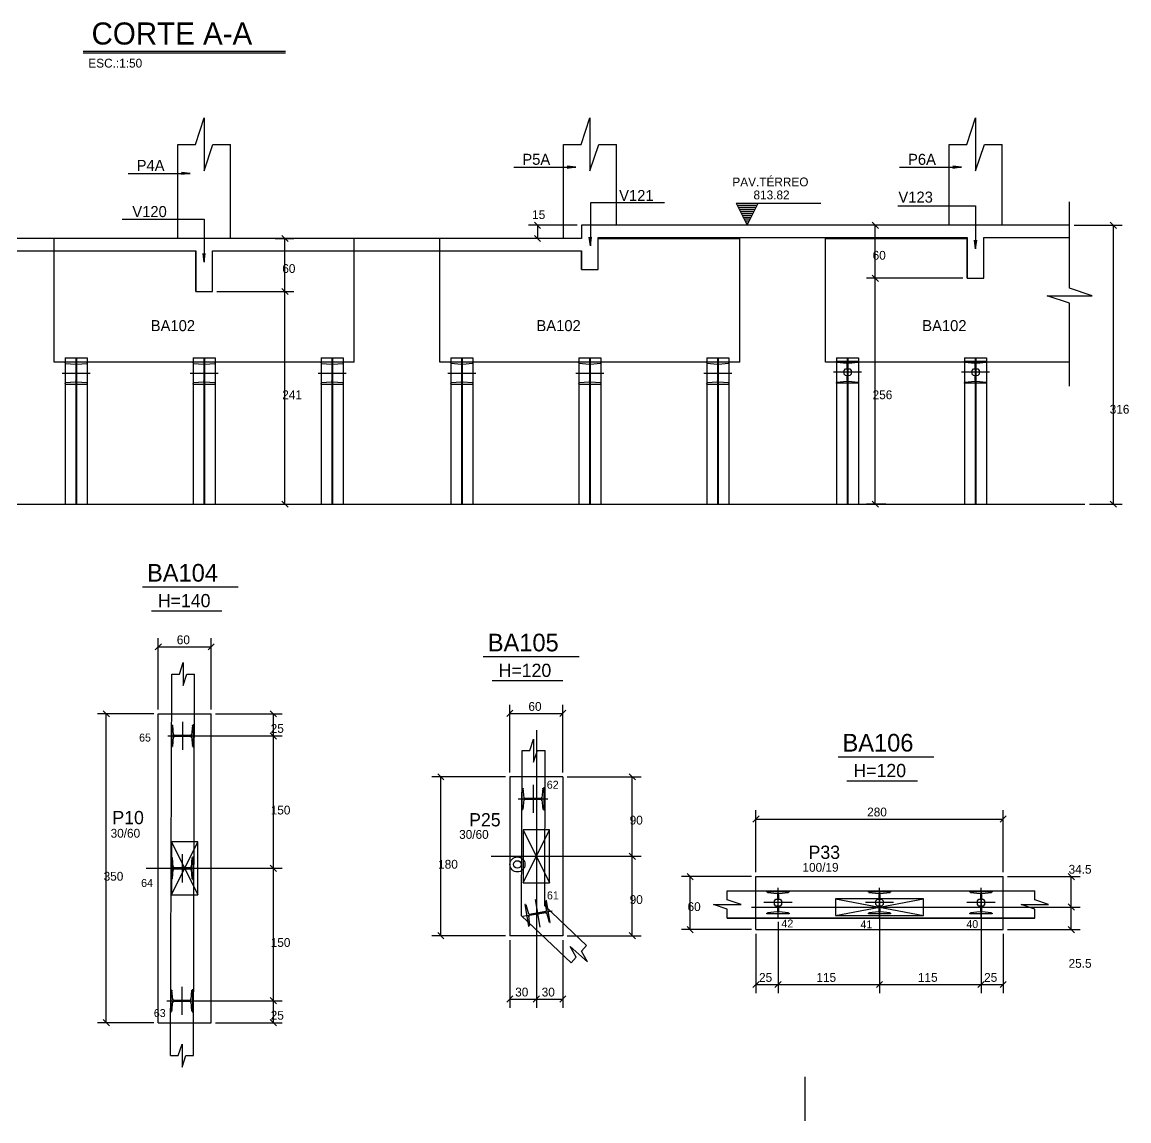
# Model space of a CAD drawing. Header units: metres. Extents: x -5 to 7065, y -6 to 4166.
# Drawn here: x 2615 to 3869, y 666 to 1911 of the extents above; entities that cross this region are included whole.
import ezdxf

# ---------------------------------------------------------------- set-up
doc = ezdxf.new("R2010")
doc.units = ezdxf.units.M

msp = doc.modelspace()

# ---------------------------------------------------------------- linework, layer by layer
for radius in [8.55, 4.23]:
    msp.add_circle((3175.9, 956.4), radius)
at = {"layer": '1', "color": 1}
for p, q in [((3801.6, 1609.2), (3801.6, 1707.2)), ((3267.5, 1665.5), (3428, 1665.5)), ((3428, 1525.5), (3428, 1665.5)), ((3525, 1665.5), (3685.5, 1665.5)), ((3525, 1525.5), (3525, 1665.5)), ((2651, 1525.5), (2651, 1651.5)), ((2991, 1525.5), (2991, 1651.5)), ((3088, 1525.5), (3088, 1651.5)), ((3801.6, 1498.1), (3801.6, 1592.2)), ((2991, 1525.5), (2651, 1525.5)), ((3428, 1525.5), (3088, 1525.5)), ((3801.6, 1525.5), (3525, 1525.5)), ((2783, 739.9), (2784.2, 1172.1)), ((2809, 739.9), (2810.2, 1172.1)), ((2769, 777), (2769, 1127)), ((2769, 1127), (2829, 1127)), ((2829, 777), (2829, 1127)), ((3180.7, 898.2), (3181.2, 1085.4)), ((3206.8, 909.4), (3207.2, 1085.4)), ((3227.4, 1055.6), (3167.4, 1055.6)), ((3167.4, 1055.6), (3167.4, 875.6)), ((3227.4, 1055.6), (3227.4, 875.6)), ((3446.2, 882.6), (3446.2, 942.6)), ((3446.2, 942.6), (3726.2, 942.6)), ((3726.2, 882.6), (3726.2, 942.6)), ((3413.7, 926.6), (3762.2, 926.6)), ((3206.8, 909.4), (3254.1, 864.5)), ((3180.7, 898.2), (3236.9, 845)), ((3413.7, 895.6), (3762.2, 895.6)), ((3446.2, 882.6), (3726.2, 882.6)), ((3227.4, 875.6), (3167.4, 875.6)), ((2769, 777), (2829, 777))]:
    msp.add_line(p, q, dxfattribs=at)
for points in [[(3801.6, 1575.2), (3801.6, 1592.2), (3776.1, 1600.7), (3827.1, 1600.7), (3801.6, 1609.2), (3801.6, 1626.2)], [(3413.7, 895.6), (3762.2, 895.6), (3413.7, 895.6)]]:
    msp.add_lwpolyline(points, dxfattribs=at)
at = {"layer": '2', "color": 2}
for p, q in [((3195.1, 1684), (3202.1, 1677)), ((3585, 1677), (3577.9, 1684)), ((3847.6, 1684), (3854.7, 1677)), ((2916.1, 1662), (2909, 1669)), ((3195.1, 1669), (3202.1, 1662)), ((3585, 1617), (3577.9, 1624)), ((3585, 1617), (3577.9, 1624)), ((2916.1, 1602), (2909, 1609)), ((2916.1, 1602), (2909, 1609)), ((2916.1, 1361), (2909, 1368)), ((3585, 1361), (3577.9, 1368)), ((3847.6, 1368), (3854.7, 1361)), ((2765.5, 1199.4), (2772.5, 1206.5)), ((2825.5, 1199.4), (2832.5, 1206.5)), ((2713.6, 1123.5), (2706.6, 1130.6)), ((2902.9, 1123.5), (2895.8, 1130.6)), ((3163.8, 1123.9), (3170.9, 1131)), ((3223.8, 1123.9), (3230.9, 1131)), ((2902.9, 1098.5), (2895.8, 1105.6)), ((2902.9, 1098.5), (2895.8, 1105.6)), ((3092.6, 1052.1), (3085.6, 1059.2)), ((3309.6, 1052.1), (3302.6, 1059.2)), ((3442.7, 1004.3), (3449.7, 1011.3)), ((3722.7, 1004.3), (3729.7, 1011.3)), ((3309.6, 962.1), (3302.6, 969.2)), ((3309.6, 962.1), (3302.6, 969.2)), ((2902.9, 948.5), (2895.8, 955.6)), ((2902.9, 948.5), (2895.8, 955.6)), ((3375.2, 939.1), (3368.1, 946.1)), ((3807, 939.1), (3799.9, 946.1)), ((3807, 904.6), (3799.9, 911.6)), ((3807, 904.6), (3799.9, 911.6)), ((3092.6, 872.1), (3085.6, 879.2)), ((3309.6, 872.1), (3302.6, 879.2)), ((3375.2, 879.1), (3368.1, 886.1)), ((3807, 879.1), (3799.9, 886.1)), ((3442.7, 816.9), (3449.7, 823.9)), ((3467.7, 816.9), (3474.7, 823.9)), ((3467.7, 816.9), (3474.7, 823.9)), ((3582.7, 816.9), (3589.7, 823.9)), ((3582.7, 816.9), (3589.7, 823.9)), ((3697.7, 816.9), (3704.7, 823.9)), ((3697.7, 816.9), (3704.7, 823.9)), ((3722.7, 816.9), (3729.7, 823.9)), ((2902.9, 798.5), (2895.8, 805.6)), ((2902.9, 798.5), (2895.8, 805.6)), ((3163.8, 800.3), (3170.9, 807.4)), ((3193.8, 800.3), (3200.9, 807.4)), ((3193.8, 800.3), (3200.9, 807.4)), ((3223.8, 800.3), (3230.9, 807.4)), ((2713.6, 773.5), (2706.6, 780.6)), ((2902.9, 773.5), (2895.8, 780.6))]:
    msp.add_line(p, q, dxfattribs=at)
at = {"layer": '3', "color": 3}
for p, q in [((2791, 1665.5), (2791, 1772.2)), ((2851, 1665.5), (2851, 1772.2)), ((3228, 1665.5), (3228, 1772.2)), ((3288, 1680.5), (3288, 1772.2)), ((3665, 1680.5), (3665, 1772.2)), ((3725, 1680.5), (3725, 1772.2)), ((3423.7, 1705.5), (3436.2, 1680.5)), ((3423.7, 1705.5), (3519.7, 1705.5)), ((3436.2, 1680.5), (3448.7, 1705.5)), ((3424.8, 1703.3), (3447.6, 1703.3)), ((3426, 1701), (3446.5, 1701)), ((3427.1, 1698.8), (3445.4, 1698.8)), ((3428.2, 1696.6), (3444.3, 1696.6)), ((3429.3, 1694.4), (3443.2, 1694.4)), ((3430.4, 1692.1), (3442, 1692.1)), ((3431.5, 1689.9), (3440.9, 1689.9)), ((3432.6, 1687.7), (3439.8, 1687.7)), ((3433.8, 1685.4), (3438.7, 1685.4)), ((3434.9, 1683.2), (3437.6, 1683.2)), ((2761.2, 1243.7), (2841.1, 1243.7)), ((3147.3, 1164.7), (3227.2, 1164.7)), ((3549.3, 1051.1), (3629.2, 1051.1)), ((3501.7, 715.9), (3501.7, 665.9))]:
    msp.add_line(p, q, dxfattribs=at)
at = {"layer": '4', "color": 4}
for p, q in [((2751.2, 1270.8), (2859.6, 1270.8)), ((3137.3, 1191.8), (3245.8, 1191.8)), ((3539.3, 1078.2), (3647.7, 1078.2))]:
    msp.add_line(p, q, dxfattribs=at)
at = {"layer": '6', "color": 6}
for p, q in [((2683.9, 1877.8), (2913.1, 1877.8)), ((2683.9, 1876), (2913.1, 1876)), ((3267.5, 1666.5), (3685.5, 1666.5)), ((3267.5, 1630.5), (3267.5, 1666.5)), ((3685.5, 1620.5), (3685.5, 1666.5)), ((3704.5, 1666.5), (3801.6, 1666.5)), ((3704.5, 1620.5), (3704.5, 1666.5)), ((2393.5, 1651.5), (2811.5, 1651.5)), ((2811.5, 1605.5), (2811.5, 1651.5)), ((2830.5, 1651.5), (3248.5, 1651.5)), ((2830.5, 1605.5), (2830.5, 1651.5)), ((3248.5, 1630.5), (3248.5, 1651.5)), ((3248.5, 1630.5), (3267.5, 1630.5)), ((3685.5, 1620.5), (3704.5, 1620.5)), ((2811.5, 1605.5), (2830.5, 1605.5)), ((2676, 1496.2), (2676, 1529.9)), ((2821, 1496.2), (2821, 1529.9)), ((2966, 1496.2), (2966, 1529.9)), ((3113, 1496.2), (3113, 1529.9)), ((3258, 1496.2), (3258, 1529.9)), ((3403, 1496.2), (3403, 1529.9)), ((3550, 1497.2), (3550, 1530.8)), ((3695, 1497.2), (3695, 1530.9)), ((2663.5, 1525.5), (2663.5, 1524.8)), ((2688.5, 1525.5), (2663.5, 1525.5)), ((2664, 1524.1), (2675.2, 1523.1)), ((2675.6, 1522.5), (2675.6, 1503.5)), ((2676.4, 1503.5), (2676.4, 1522.5)), ((2676.9, 1523.1), (2688, 1524.1)), ((2688.5, 1524.8), (2688.5, 1525.5)), ((2808.5, 1525.5), (2808.5, 1524.8)), ((2833.5, 1525.5), (2808.5, 1525.5)), ((2809, 1524.1), (2820.2, 1523.1)), ((2820.6, 1522.5), (2820.6, 1503.5)), ((2821.4, 1503.5), (2821.4, 1522.5)), ((2821.9, 1523.1), (2833, 1524.1)), ((2833.5, 1524.8), (2833.5, 1525.5)), ((2953.5, 1525.5), (2953.5, 1524.8)), ((2978.5, 1525.5), (2953.5, 1525.5)), ((2954, 1524.1), (2965.2, 1523.1)), ((2965.6, 1522.5), (2965.6, 1503.5)), ((2966.4, 1503.5), (2966.4, 1522.5)), ((2966.9, 1523.1), (2978, 1524.1)), ((2978.5, 1524.8), (2978.5, 1525.5)), ((3100.5, 1525.5), (3100.5, 1524.8)), ((3125.5, 1525.5), (3100.5, 1525.5)), ((3101, 1524.2), (3112.2, 1523.1)), ((3112.6, 1522.5), (3112.6, 1503.5)), ((3113.4, 1503.5), (3113.4, 1522.5)), ((3113.9, 1523.1), (3125, 1524.2)), ((3125.5, 1524.8), (3125.5, 1525.5)), ((3245.5, 1525.5), (3245.5, 1524.8)), ((3270.5, 1525.5), (3245.5, 1525.5)), ((3246, 1524.2), (3257.2, 1523.1)), ((3257.6, 1522.5), (3257.6, 1503.6)), ((3258.4, 1503.6), (3258.4, 1522.5)), ((3258.9, 1523.1), (3270, 1524.2)), ((3270.5, 1524.8), (3270.5, 1525.5)), ((3390.5, 1525.5), (3390.5, 1524.8)), ((3415.5, 1525.5), (3390.5, 1525.5)), ((3391, 1524.2), (3402.2, 1523.1)), ((3402.6, 1522.5), (3402.6, 1503.6)), ((3403.4, 1503.6), (3403.4, 1522.5)), ((3403.9, 1523.1), (3415, 1524.2)), ((3415.5, 1524.8), (3415.5, 1525.5)), ((3537.5, 1526.5), (3562.5, 1526.5)), ((3537.5, 1525.7), (3537.5, 1526.5)), ((3549.2, 1524.1), (3538, 1525.1)), ((3549.6, 1518), (3549.6, 1523.5)), ((3562, 1525.1), (3550.9, 1524.1)), ((3562.5, 1526.5), (3562.5, 1525.7)), ((3682.5, 1526.5), (3707.5, 1526.5)), ((3682.5, 1525.7), (3682.5, 1526.5)), ((3694.2, 1524.1), (3683, 1525.1)), ((3694.6, 1518), (3694.6, 1523.5)), ((3707, 1525.1), (3695.9, 1524.1)), ((3707.5, 1526.5), (3707.5, 1525.7)), ((2660.1, 1513), (2691.9, 1513)), ((2805.1, 1513), (2836.9, 1513)), ((2950.1, 1513), (2981.9, 1513)), ((3097.1, 1513), (3128.9, 1513)), ((3242.1, 1513), (3273.9, 1513)), ((3387.1, 1513), (3418.9, 1513)), ((3565.9, 1514), (3534.1, 1514)), ((3549.6, 1504.5), (3549.6, 1510)), ((3550.4, 1510), (3550.4, 1504.5)), ((3710.9, 1514), (3679.1, 1514)), ((3694.6, 1504.5), (3694.6, 1510)), ((3695.4, 1510), (3695.4, 1504.5)), ((2663.5, 1501.3), (2663.5, 1500.5)), ((2663.5, 1500.5), (2688.5, 1500.5)), ((2675.2, 1502.9), (2664, 1501.9)), ((2688, 1501.9), (2676.9, 1502.9)), ((2688.5, 1500.5), (2688.5, 1501.3)), ((2808.5, 1501.3), (2808.5, 1500.5)), ((2808.5, 1500.5), (2833.5, 1500.5)), ((2820.2, 1502.9), (2809, 1501.9)), ((2833, 1501.9), (2821.9, 1502.9)), ((2833.5, 1500.5), (2833.5, 1501.3)), ((2953.5, 1501.3), (2953.5, 1500.5)), ((2953.5, 1500.5), (2978.5, 1500.5)), ((2965.2, 1502.9), (2954, 1501.9)), ((2978, 1501.9), (2966.9, 1502.9)), ((2978.5, 1500.5), (2978.5, 1501.3)), ((3100.5, 1501.3), (3100.5, 1500.5)), ((3100.5, 1500.5), (3125.5, 1500.5)), ((3112.2, 1502.9), (3101, 1501.9)), ((3125, 1501.9), (3113.9, 1502.9)), ((3125.5, 1500.5), (3125.5, 1501.3)), ((3245.5, 1501.3), (3245.5, 1500.5)), ((3245.5, 1500.5), (3270.5, 1500.5)), ((3257.2, 1502.9), (3246, 1501.9)), ((3270, 1501.9), (3258.9, 1502.9)), ((3270.5, 1500.5), (3270.5, 1501.3)), ((3390.5, 1501.3), (3390.5, 1500.5)), ((3390.5, 1500.5), (3415.5, 1500.5)), ((3402.2, 1502.9), (3391, 1501.9)), ((3415, 1501.9), (3403.9, 1502.9)), ((3415.5, 1500.5), (3415.5, 1501.3)), ((3537.5, 1501.5), (3537.5, 1502.3)), ((3562.5, 1501.5), (3537.5, 1501.5)), ((3538, 1502.9), (3549.2, 1503.9)), ((3550.9, 1503.9), (3562, 1502.9)), ((3562.5, 1502.3), (3562.5, 1501.5)), ((3682.5, 1501.5), (3682.5, 1502.3)), ((3707.5, 1501.5), (3682.5, 1501.5)), ((3683, 1502.9), (3694.2, 1503.9)), ((3695.9, 1503.9), (3707, 1502.9)), ((3707.5, 1502.3), (3707.5, 1501.5)), ((1513, 1364.5), (3819, 1364.5)), ((2796.5, 1117.9), (2796.5, 1086.1)), ((2784, 1114.5), (2784, 1089.5)), ((2784.8, 1114.5), (2784, 1114.5)), ((2786.4, 1102.9), (2785.4, 1114.1)), ((2807.6, 1114.1), (2806.6, 1102.9)), ((2809, 1114.5), (2808.2, 1114.5)), ((2809, 1089.5), (2809, 1114.5)), ((2779.7, 1102), (2813.4, 1102)), ((2785.4, 1090), (2786.4, 1101.2)), ((2806, 1102.4), (2787, 1102.4)), ((2787, 1101.6), (2806, 1101.6)), ((2806.6, 1101.2), (2807.6, 1090)), ((2784, 1089.5), (2784.8, 1089.5)), ((2808.2, 1089.5), (2809, 1089.5)), ((3181.1, 1043.1), (3181.1, 1018.1)), ((3181.8, 1043.1), (3181.1, 1043.1)), ((3183.5, 1031.5), (3182.4, 1042.7)), ((3193.6, 1046.6), (3193.6, 1014.7)), ((3204.7, 1042.7), (3203.7, 1031.5)), ((3206.1, 1043.1), (3205.3, 1043.1)), ((3206.1, 1018.1), (3206.1, 1043.1)), ((3176.7, 1030.6), (3210.4, 1030.6)), ((3182.4, 1018.6), (3183.5, 1029.8)), ((3203, 1031), (3184.1, 1031)), ((3184.1, 1030.3), (3203, 1030.3)), ((3203.7, 1029.8), (3204.7, 1018.6)), ((3181.1, 1018.1), (3181.8, 1018.1)), ((3205.3, 1018.1), (3206.1, 1018.1)), ((2796.1, 967.9), (2796.1, 936.1)), ((2783.6, 964.5), (2783.6, 939.5)), ((2784.3, 964.5), (2783.6, 964.5)), ((2786, 952.9), (2785, 964.1)), ((2807.2, 964.1), (2806.2, 952.9)), ((2808.6, 964.5), (2807.8, 964.5)), ((2808.6, 939.5), (2808.6, 964.5)), ((2779.2, 952), (2812.9, 952)), ((2785, 940), (2786, 951.2)), ((2805.6, 952.4), (2786.6, 952.4)), ((2786.6, 951.6), (2805.6, 951.6)), ((2806.2, 951.2), (2807.2, 940)), ((2783.6, 939.5), (2784.3, 939.5)), ((2807.8, 939.5), (2808.6, 939.5)), ((3471.2, 896.2), (3471.2, 929.9)), ((3586.2, 896.2), (3586.2, 929.9)), ((3701.2, 896.2), (3701.2, 929.9)), ((3195.9, 916.5), (3201.5, 885.2)), ((3458.7, 925.6), (3483.7, 925.6)), ((3458.7, 924.8), (3458.7, 925.6)), ((3470.3, 923.2), (3459.2, 924.2)), ((3470.8, 917.1), (3470.8, 922.5)), ((3483.2, 924.2), (3472.1, 923.2)), ((3483.7, 925.6), (3483.7, 924.8)), ((3573.7, 925.6), (3598.7, 925.6)), ((3573.7, 924.8), (3573.7, 925.6)), ((3585.3, 923.2), (3574.2, 924.2)), ((3585.8, 917.1), (3585.8, 922.5)), ((3598.2, 924.2), (3587.1, 923.2)), ((3598.7, 925.6), (3598.7, 924.8)), ((3688.7, 925.6), (3713.7, 925.6)), ((3688.7, 924.8), (3688.7, 925.6)), ((3700.3, 923.2), (3689.2, 924.2)), ((3700.8, 917.1), (3700.8, 922.5)), ((3713.2, 924.2), (3702.1, 923.2)), ((3713.7, 925.6), (3713.7, 924.8)), ((3182.1, 897.9), (3215.3, 903.8)), ((3185, 911.1), (3184.2, 911)), ((3184.2, 911), (3188.6, 886.4)), ((3188.7, 899.9), (3185.7, 910.7)), ((3208, 902.9), (3189.3, 899.6)), ((3207.6, 914.7), (3208.5, 903.5)), ((3208.8, 915.4), (3208.1, 915.2)), ((3213.2, 890.8), (3208.8, 915.4)), ((3487.1, 913.1), (3455.3, 913.1)), ((3459.2, 901.9), (3470.3, 903)), ((3470.8, 903.6), (3470.8, 909.1)), ((3471.6, 909.1), (3471.6, 903.6)), ((3472.1, 903), (3483.2, 901.9)), ((3602.1, 913.1), (3570.3, 913.1)), ((3574.2, 901.9), (3585.3, 903)), ((3585.8, 903.6), (3585.8, 909.1)), ((3586.6, 909.1), (3586.6, 903.6)), ((3587.1, 903), (3598.2, 901.9)), ((3717.1, 913.1), (3685.3, 913.1)), ((3689.2, 901.9), (3700.3, 903)), ((3700.8, 903.6), (3700.8, 909.1)), ((3701.6, 909.1), (3701.6, 903.6)), ((3702.1, 903), (3713.2, 901.9)), ((3189.9, 887.1), (3189, 898.2)), ((3189.5, 898.8), (3208.1, 902.1)), ((3208.8, 901.8), (3211.8, 891)), ((3212.5, 890.6), (3213.2, 890.8)), ((3458.7, 900.6), (3458.7, 901.3)), ((3483.7, 900.6), (3458.7, 900.6)), ((3483.7, 901.3), (3483.7, 900.6)), ((3573.7, 900.6), (3573.7, 901.3)), ((3598.7, 900.6), (3573.7, 900.6)), ((3598.7, 901.3), (3598.7, 900.6)), ((3688.7, 900.6), (3688.7, 901.3)), ((3713.7, 900.6), (3688.7, 900.6)), ((3713.7, 901.3), (3713.7, 900.6)), ((3188.6, 886.4), (3189.4, 886.5)), ((2795.7, 817.9), (2795.7, 786.1)), ((2783.2, 814.5), (2783.2, 789.5)), ((2783.9, 814.5), (2783.2, 814.5)), ((2785.6, 802.9), (2784.5, 814)), ((2806.8, 814), (2805.8, 802.9)), ((2808.2, 814.5), (2807.4, 814.5)), ((2808.2, 789.5), (2808.2, 814.5)), ((2778.8, 802), (2812.5, 802)), ((2784.5, 790), (2785.6, 801.1)), ((2805.1, 802.4), (2786.2, 802.4)), ((2786.2, 801.6), (2805.1, 801.6)), ((2805.8, 801.1), (2806.8, 790)), ((2783.2, 789.5), (2783.9, 789.5)), ((2807.4, 789.5), (2808.2, 789.5))]:
    msp.add_line(p, q, dxfattribs=at)
for points in [[(3801.6, 1680.5), (3248.5, 1680.5), (3248.5, 1665.5), (1513, 1665.5)], [(2663.5, 1524.8), (2663.5, 1525.1), (2663.7, 1525.3), (2664, 1525.4)], [(2675.6, 1522.5), (2675.6, 1522.5), (2675.6, 1522.5), (2675.6, 1522.5), (2675.6, 1522.2), (2675.4, 1521.9), (2675.2, 1521.9)], [(2676.9, 1521.9), (2676.6, 1521.9), (2676.4, 1522.2), (2676.4, 1522.5)], [(2688, 1525.4), (2688.3, 1525.3), (2688.5, 1525.1), (2688.5, 1524.8)], [(2808.5, 1524.8), (2808.5, 1525.1), (2808.7, 1525.3), (2809, 1525.4)], [(2820.6, 1522.5), (2820.6, 1522.5), (2820.6, 1522.5), (2820.6, 1522.5), (2820.6, 1522.2), (2820.4, 1521.9), (2820.2, 1521.9)], [(2821.9, 1521.9), (2821.6, 1521.9), (2821.4, 1522.2), (2821.4, 1522.5)], [(2833, 1525.4), (2833.3, 1525.3), (2833.5, 1525.1), (2833.5, 1524.8)], [(2953.5, 1524.8), (2953.5, 1525.1), (2953.7, 1525.3), (2954, 1525.4)], [(2965.6, 1522.5), (2965.6, 1522.5), (2965.6, 1522.5), (2965.6, 1522.5), (2965.6, 1522.2), (2965.4, 1521.9), (2965.2, 1521.9)], [(2966.9, 1521.9), (2966.6, 1521.9), (2966.4, 1522.2), (2966.4, 1522.5)], [(2978, 1525.4), (2978.3, 1525.3), (2978.5, 1525.1), (2978.5, 1524.8)], [(3100.5, 1524.8), (3100.5, 1525.1), (3100.7, 1525.3), (3101, 1525.4)], [(3112.6, 1522.5), (3112.6, 1522.5), (3112.6, 1522.5), (3112.6, 1522.5), (3112.6, 1522.2), (3112.4, 1521.9), (3112.2, 1521.9)], [(3113.9, 1521.9), (3113.6, 1521.9), (3113.4, 1522.2), (3113.4, 1522.5)], [(3125, 1525.4), (3125.3, 1525.3), (3125.5, 1525.1), (3125.5, 1524.8)], [(3245.5, 1524.8), (3245.5, 1525.1), (3245.7, 1525.3), (3246, 1525.4)], [(3257.6, 1522.5), (3257.6, 1522.5), (3257.6, 1522.5), (3257.6, 1522.5), (3257.6, 1522.2), (3257.4, 1521.9), (3257.2, 1521.9)], [(3258.9, 1521.9), (3258.6, 1521.9), (3258.4, 1522.2), (3258.4, 1522.5)], [(3270, 1525.4), (3270.3, 1525.3), (3270.5, 1525.1), (3270.5, 1524.8)], [(3390.5, 1524.8), (3390.5, 1525.1), (3390.7, 1525.3), (3391, 1525.4)], [(3402.6, 1522.5), (3402.6, 1522.5), (3402.6, 1522.5), (3402.6, 1522.5), (3402.6, 1522.2), (3402.4, 1521.9), (3402.2, 1521.9)], [(3403.9, 1521.9), (3403.6, 1521.9), (3403.4, 1522.2), (3403.4, 1522.5)], [(3415, 1525.4), (3415.3, 1525.3), (3415.5, 1525.1), (3415.5, 1524.8)], [(3537.5, 1525.7), (3537.5, 1526), (3537.7, 1526.3), (3538, 1526.4)], [(3549.6, 1510), (3547.6, 1510.2), (3546, 1511.9), (3546, 1514), (3546, 1516.1), (3547.6, 1517.8), (3549.6, 1518)], [(3549.6, 1523.5), (3549.6, 1523.2), (3549.4, 1522.9), (3549.2, 1522.9)], [(3550.4, 1523.5), (3550.4, 1518)], [(3550.9, 1522.9), (3550.6, 1522.9), (3550.4, 1523.2), (3550.4, 1523.5), (3550.4, 1523.5), (3550.4, 1523.5), (3550.4, 1523.5)], [(3550.4, 1518), (3552.5, 1517.8), (3554, 1516.1), (3554, 1514), (3554, 1511.9), (3552.5, 1510.2), (3550.4, 1510)], [(3562, 1526.4), (3562.3, 1526.3), (3562.5, 1526), (3562.5, 1525.7)], [(3682.5, 1525.7), (3682.5, 1526), (3682.7, 1526.3), (3683, 1526.4)], [(3694.6, 1510), (3692.6, 1510.2), (3691, 1511.9), (3691, 1514), (3691, 1516.1), (3692.6, 1517.8), (3694.6, 1518)], [(3694.6, 1523.5), (3694.6, 1523.2), (3694.4, 1522.9), (3694.2, 1522.9)], [(3695.4, 1523.5), (3695.4, 1518)], [(3695.9, 1522.9), (3695.6, 1522.9), (3695.4, 1523.2), (3695.4, 1523.5), (3695.4, 1523.5), (3695.4, 1523.5), (3695.4, 1523.5)], [(3695.4, 1518), (3697.5, 1517.8), (3699, 1516.1), (3699, 1514), (3699, 1511.9), (3697.5, 1510.2), (3695.4, 1510)], [(3707, 1526.4), (3707.3, 1526.3), (3707.5, 1526), (3707.5, 1525.7)], [(3549.2, 1505.1), (3549.4, 1505.1), (3549.6, 1504.8), (3549.6, 1504.5)], [(3550.4, 1504.5), (3550.4, 1504.8), (3550.6, 1505.1), (3550.9, 1505.1)], [(3694.2, 1505.1), (3694.4, 1505.1), (3694.6, 1504.8), (3694.6, 1504.5)], [(3695.4, 1504.5), (3695.4, 1504.8), (3695.6, 1505.1), (3695.9, 1505.1)], [(2664, 1500.7), (2663.7, 1500.7), (2663.5, 1501), (2663.5, 1501.3)], [(2675.2, 1504.2), (2675.4, 1504.1), (2675.6, 1503.8), (2675.6, 1503.5)], [(2676.4, 1503.5), (2676.4, 1503.8), (2676.6, 1504.1), (2676.9, 1504.2)], [(2688.5, 1501.3), (2688.5, 1501), (2688.3, 1500.7), (2688, 1500.7)], [(2809, 1500.7), (2808.7, 1500.7), (2808.5, 1501), (2808.5, 1501.3)], [(2820.2, 1504.2), (2820.4, 1504.1), (2820.6, 1503.8), (2820.6, 1503.5)], [(2821.4, 1503.5), (2821.4, 1503.8), (2821.6, 1504.1), (2821.9, 1504.2)], [(2833.5, 1501.3), (2833.5, 1501), (2833.3, 1500.7), (2833, 1500.7)], [(2954, 1500.7), (2953.7, 1500.7), (2953.5, 1501), (2953.5, 1501.3)], [(2965.2, 1504.2), (2965.4, 1504.1), (2965.6, 1503.8), (2965.6, 1503.5)], [(2966.4, 1503.5), (2966.4, 1503.8), (2966.6, 1504.1), (2966.9, 1504.2)], [(2978.5, 1501.3), (2978.5, 1501), (2978.3, 1500.7), (2978, 1500.7)], [(3101, 1500.7), (3100.7, 1500.7), (3100.5, 1501), (3100.5, 1501.3)], [(3112.2, 1504.2), (3112.4, 1504.1), (3112.6, 1503.8), (3112.6, 1503.5)], [(3113.4, 1503.5), (3113.4, 1503.8), (3113.6, 1504.1), (3113.9, 1504.2)], [(3125.5, 1501.3), (3125.5, 1501), (3125.3, 1500.7), (3125, 1500.7)], [(3246, 1500.7), (3245.7, 1500.7), (3245.5, 1501), (3245.5, 1501.3)], [(3257.2, 1504.2), (3257.4, 1504.1), (3257.6, 1503.8), (3257.6, 1503.6)], [(3258.4, 1503.6), (3258.4, 1503.8), (3258.6, 1504.1), (3258.9, 1504.2)], [(3270.5, 1501.3), (3270.5, 1501), (3270.3, 1500.7), (3270, 1500.7)], [(3391, 1500.7), (3390.7, 1500.7), (3390.5, 1501), (3390.5, 1501.3)], [(3402.2, 1504.2), (3402.4, 1504.1), (3402.6, 1503.8), (3402.6, 1503.6)], [(3403.4, 1503.6), (3403.4, 1503.8), (3403.6, 1504.1), (3403.9, 1504.2)], [(3415.5, 1501.3), (3415.5, 1501), (3415.3, 1500.7), (3415, 1500.7)], [(3538, 1501.6), (3537.7, 1501.7), (3537.5, 1502), (3537.5, 1502.3)], [(3562.5, 1502.3), (3562.5, 1502), (3562.3, 1501.7), (3562, 1501.6)], [(3683, 1501.6), (3682.7, 1501.7), (3682.5, 1502), (3682.5, 1502.3)], [(3707.5, 1502.3), (3707.5, 1502), (3707.3, 1501.7), (3707, 1501.6)], [(2785.4, 1113.8), (2785.3, 1113.5), (2785.1, 1113.3), (2784.8, 1113.3)], [(2786.4, 1103.2), (2786.5, 1103.5), (2786.7, 1103.7), (2787, 1103.7)], [(2806, 1103.7), (2806, 1103.7), (2806, 1103.7), (2806, 1103.7), (2806.3, 1103.7), (2806.5, 1103.5), (2806.6, 1103.2)], [(2808.2, 1113.3), (2808, 1113.3), (2807.7, 1113.5), (2807.6, 1113.8)], [(2787, 1100.4), (2786.7, 1100.4), (2786.5, 1100.6), (2786.4, 1100.9)], [(2806.6, 1100.9), (2806.5, 1100.6), (2806.3, 1100.4), (2806, 1100.4)], [(2784.8, 1090.8), (2785.1, 1090.8), (2785.3, 1090.6), (2785.4, 1090.3)], [(2807.6, 1090.3), (2807.7, 1090.6), (2808, 1090.8), (2808.2, 1090.8)], [(3182.4, 1042.4), (3182.4, 1042.1), (3182.1, 1041.9), (3181.8, 1041.9)], [(3205.3, 1041.9), (3205, 1041.9), (3204.8, 1042.1), (3204.7, 1042.4)], [(3183.5, 1031.8), (3183.6, 1032.1), (3183.8, 1032.3), (3184.1, 1032.3)], [(3184.1, 1029), (3183.8, 1029), (3183.6, 1029.2), (3183.5, 1029.5)], [(3203, 1032.3), (3203, 1032.3), (3203, 1032.3), (3203, 1032.3), (3203.3, 1032.3), (3203.6, 1032.1), (3203.7, 1031.8)], [(3203.7, 1029.5), (3203.6, 1029.2), (3203.3, 1029), (3203, 1029)], [(3181.8, 1019.4), (3182.1, 1019.4), (3182.4, 1019.2), (3182.4, 1018.9)], [(3204.7, 1018.9), (3204.8, 1019.2), (3205, 1019.4), (3205.3, 1019.4)], [(2785, 963.8), (2784.9, 963.5), (2784.6, 963.3), (2784.3, 963.3)], [(2786, 953.2), (2786.1, 953.5), (2786.3, 953.7), (2786.6, 953.7)], [(2805.6, 953.7), (2805.6, 953.7), (2805.6, 953.7), (2805.6, 953.7), (2805.9, 953.7), (2806.1, 953.5), (2806.2, 953.2)], [(2807.8, 963.3), (2807.5, 963.3), (2807.3, 963.5), (2807.2, 963.8)], [(2784.3, 940.8), (2784.6, 940.8), (2784.9, 940.6), (2785, 940.3)], [(2786.6, 950.4), (2786.3, 950.4), (2786.1, 950.6), (2786, 950.9)], [(2806.2, 950.9), (2806.1, 950.6), (2805.9, 950.4), (2805.6, 950.4)], [(2807.2, 940.3), (2807.3, 940.6), (2807.5, 940.8), (2807.8, 940.8)], [(3458.7, 924.8), (3458.7, 925.1), (3458.9, 925.4), (3459.2, 925.4)], [(3470.8, 909.1), (3468.8, 909.3), (3467.2, 911), (3467.2, 913.1), (3467.2, 915.2), (3468.8, 916.9), (3470.8, 917.1)], [(3470.8, 922.5), (3470.8, 922.2), (3470.6, 922), (3470.3, 921.9)], [(3471.6, 922.5), (3471.6, 917.1)], [(3472.1, 921.9), (3471.8, 922), (3471.6, 922.2), (3471.6, 922.5), (3471.6, 922.5), (3471.6, 922.5), (3471.6, 922.5)], [(3471.6, 917.1), (3473.6, 916.9), (3475.2, 915.2), (3475.2, 913.1), (3475.2, 911), (3473.6, 909.3), (3471.6, 909.1)], [(3483.2, 925.4), (3483.5, 925.4), (3483.7, 925.1), (3483.7, 924.8)], [(3573.7, 924.8), (3573.7, 925.1), (3573.9, 925.4), (3574.2, 925.4)], [(3585.8, 909.1), (3583.8, 909.3), (3582.2, 911), (3582.2, 913.1), (3582.2, 915.2), (3583.8, 916.9), (3585.8, 917.1)], [(3585.8, 922.5), (3585.8, 922.3), (3585.6, 922), (3585.3, 921.9)], [(3586.6, 922.5), (3586.6, 917.1)], [(3587.1, 921.9), (3586.8, 922), (3586.6, 922.3), (3586.6, 922.5), (3586.6, 922.5), (3586.6, 922.5), (3586.6, 922.5)], [(3586.6, 917.1), (3588.6, 916.9), (3590.2, 915.2), (3590.2, 913.1), (3590.2, 911), (3588.6, 909.3), (3586.6, 909.1)], [(3598.2, 925.4), (3598.5, 925.4), (3598.7, 925.1), (3598.7, 924.8)], [(3688.7, 924.8), (3688.7, 925.1), (3688.9, 925.4), (3689.2, 925.4)], [(3700.8, 909.1), (3698.8, 909.3), (3697.2, 911), (3697.2, 913.1), (3697.2, 915.2), (3698.8, 916.9), (3700.8, 917.1)], [(3700.8, 922.5), (3700.8, 922.3), (3700.6, 922), (3700.3, 921.9)], [(3701.6, 922.5), (3701.6, 917.1)], [(3702.1, 921.9), (3701.8, 922), (3701.6, 922.3), (3701.6, 922.5), (3701.6, 922.5), (3701.6, 922.5), (3701.6, 922.5)], [(3701.6, 917.1), (3703.6, 916.9), (3705.2, 915.2), (3705.2, 913.1), (3705.2, 911), (3703.6, 909.3), (3701.6, 909.1)], [(3713.2, 925.4), (3713.5, 925.4), (3713.7, 925.1), (3713.7, 924.8)], [(3185.7, 910.2), (3185.6, 910), (3185.3, 909.9), (3185.1, 909.9), (3185, 909.9), (3185, 909.9), (3185, 909.9)], [(3208.1, 914), (3207.8, 914.1), (3207.6, 914.3), (3207.6, 914.6)], [(3208, 904.1), (3208.3, 904.1), (3208.5, 903.9), (3208.5, 903.6)], [(3470.3, 904.2), (3470.6, 904.2), (3470.8, 903.9), (3470.8, 903.6)], [(3471.6, 903.6), (3471.6, 903.9), (3471.8, 904.2), (3472.1, 904.2)], [(3585.3, 904.2), (3585.6, 904.2), (3585.8, 903.9), (3585.8, 903.6)], [(3586.6, 903.6), (3586.6, 903.9), (3586.8, 904.2), (3587.1, 904.2)], [(3700.3, 904.2), (3700.6, 904.2), (3700.8, 903.9), (3700.8, 903.6)], [(3701.6, 903.6), (3701.6, 903.9), (3701.8, 904.2), (3702.1, 904.2)], [(3188.7, 900.4), (3188.8, 900.7), (3189, 900.8), (3189.2, 900.8), (3189.3, 900.8), (3189.3, 900.8), (3189.3, 900.8)], [(3189.5, 897.6), (3189.2, 897.6), (3189, 897.9), (3189, 898.2)], [(3208.8, 901.3), (3208.7, 901.1), (3208.5, 900.9), (3208.2, 900.9), (3208.2, 900.9), (3208.2, 900.9), (3208.1, 900.9)], [(3211.8, 891.5), (3211.9, 891.7), (3212.1, 891.9), (3212.4, 891.9), (3212.4, 891.9), (3212.5, 891.9), (3212.5, 891.9)], [(3459.2, 900.7), (3458.9, 900.8), (3458.7, 901), (3458.7, 901.3)], [(3483.7, 901.3), (3483.7, 901), (3483.5, 900.8), (3483.2, 900.7)], [(3574.2, 900.7), (3573.9, 900.8), (3573.7, 901), (3573.7, 901.3)], [(3598.7, 901.3), (3598.7, 901), (3598.5, 900.8), (3598.2, 900.7)], [(3689.2, 900.7), (3688.9, 900.8), (3688.7, 901), (3688.7, 901.3)], [(3713.7, 901.3), (3713.7, 901), (3713.5, 900.8), (3713.2, 900.7)], [(3189.4, 887.7), (3189.7, 887.7), (3189.9, 887.4), (3189.9, 887.1)], [(2784.5, 813.8), (2784.5, 813.5), (2784.2, 813.3), (2783.9, 813.3)], [(2785.6, 803.2), (2785.7, 803.5), (2785.9, 803.7), (2786.2, 803.7)], [(2805.1, 803.7), (2805.1, 803.7), (2805.1, 803.7), (2805.1, 803.7), (2805.4, 803.7), (2805.7, 803.5), (2805.8, 803.2)], [(2807.4, 813.3), (2807.1, 813.3), (2806.9, 813.5), (2806.8, 813.8)], [(2783.9, 790.8), (2784.2, 790.8), (2784.5, 790.6), (2784.5, 790.3)], [(2786.2, 800.4), (2785.9, 800.4), (2785.7, 800.6), (2785.6, 800.9)], [(2805.8, 800.9), (2805.7, 800.6), (2805.4, 800.4), (2805.1, 800.4)], [(2806.8, 790.3), (2806.9, 790.6), (2807.1, 790.8), (2807.4, 790.8)]]:
    msp.add_lwpolyline(points, dxfattribs=at)
at = {"layer": '7', "color": 7}
for points in [[(3182.4, 935.6), (3212.4, 935.6), (3212.4, 995.6), (3182.4, 995.6), (3182.4, 935.6)], [(2784, 922), (2814, 922), (2814, 982), (2784, 982), (2784, 922)], [(3536.2, 898.6), (3636.2, 898.6), (3636.2, 917.6), (3536.2, 917.6), (3536.2, 898.6)]]:
    msp.add_lwpolyline(points, dxfattribs=at)
at = {"layer": '8', "color": 8}
for points in [[(3801.6, 1680.5), (3248.5, 1680.5), (3248.5, 1665.5), (1513, 1665.5)], [(2393.5, 1651.5), (2811.5, 1651.5), (2811.5, 1605.5), (2830.5, 1605.5), (2830.5, 1651.5), (3248.5, 1651.5), (3248.5, 1630.5), (3267.5, 1630.5), (3267.5, 1666.5), (3685.5, 1666.5), (3685.5, 1620.5), (3704.5, 1620.5), (3704.5, 1666.5), (3801.6, 1666.5), (3801.6, 1680.5)]]:
    msp.add_lwpolyline(points, dxfattribs=at)
at = {"layer": '9', "color": 9}
for p, q in [((3243.5, 1680.5), (3188.6, 1680.5)), ((3198.6, 1680.5), (3198.6, 1665.5)), ((3589.5, 1680.5), (3571.4, 1680.5)), ((3581.4, 1620.5), (3581.4, 1680.5)), ((3806.6, 1680.5), (3861.1, 1680.5)), ((3851.1, 1680.5), (3851.1, 1364.5)), ((2651, 1651.5), (2651, 1665.5)), ((2901.3, 1665.5), (2922.5, 1665.5)), ((2912.5, 1605.5), (2912.5, 1665.5)), ((2991, 1651.5), (2991, 1665.5)), ((3088, 1651.5), (3088, 1665.5)), ((3210.3, 1665.5), (3188.6, 1665.5)), ((3680.5, 1620.5), (3571.4, 1620.5)), ((3581.4, 1364.5), (3581.4, 1620.5)), ((2835.5, 1605.5), (2922.5, 1605.5)), ((2912.5, 1364.5), (2912.5, 1605.5)), ((2663.5, 1530.5), (2688.5, 1530.5)), ((2663.5, 1530.5), (2663.5, 1364.5)), ((2675.6, 1530.5), (2675.6, 1364.5)), ((2676.4, 1530.5), (2676.4, 1364.5)), ((2688.5, 1530.5), (2688.5, 1364.5)), ((2808.5, 1530.5), (2833.5, 1530.5)), ((2808.5, 1530.5), (2808.5, 1364.5)), ((2820.6, 1530.5), (2820.6, 1364.5)), ((2821.4, 1530.5), (2821.4, 1364.5)), ((2833.5, 1530.5), (2833.5, 1364.5)), ((2953.5, 1530.5), (2978.5, 1530.5)), ((2953.5, 1530.5), (2953.5, 1364.5)), ((2965.6, 1530.5), (2965.6, 1364.5)), ((2966.4, 1530.5), (2966.4, 1364.5)), ((2978.5, 1530.5), (2978.5, 1364.5)), ((3100.5, 1530.5), (3125.5, 1530.5)), ((3100.5, 1530.5), (3100.5, 1364.5)), ((3112.6, 1530.5), (3112.6, 1364.5)), ((3113.4, 1530.5), (3113.4, 1364.5)), ((3125.5, 1530.5), (3125.5, 1364.5)), ((3245.5, 1530.5), (3270.5, 1530.5)), ((3245.5, 1530.5), (3245.5, 1364.5)), ((3257.6, 1530.5), (3257.6, 1364.5)), ((3258.4, 1530.5), (3258.4, 1364.5)), ((3270.5, 1530.5), (3270.5, 1364.5)), ((3390.5, 1530.5), (3415.5, 1530.5)), ((3390.5, 1530.5), (3390.5, 1364.5)), ((3402.6, 1530.5), (3402.6, 1364.5)), ((3403.4, 1530.5), (3403.4, 1364.5)), ((3415.5, 1530.5), (3415.5, 1364.5)), ((3537.5, 1530.5), (3562.5, 1530.5)), ((3537.5, 1530.5), (3537.5, 1364.5)), ((3549.6, 1530.5), (3549.6, 1364.5)), ((3550.4, 1530.5), (3550.4, 1364.5)), ((3562.5, 1530.5), (3562.5, 1364.5)), ((3682.5, 1530.5), (3707.5, 1530.5)), ((3682.5, 1530.5), (3682.5, 1364.5)), ((3694.6, 1530.5), (3694.6, 1364.5)), ((3695.4, 1530.5), (3695.4, 1364.5)), ((3707.5, 1530.5), (3707.5, 1364.5)), ((2892.5, 1364.5), (2922.5, 1364.5)), ((3593.2, 1364.5), (3571.4, 1364.5)), ((3824, 1364.5), (3861.1, 1364.5)), ((2769, 1132), (2769, 1212.9)), ((2829, 1132), (2829, 1212.9)), ((2769, 1202.9), (2829, 1202.9)), ((3167.4, 1060.6), (3167.4, 1137.4)), ((3227.4, 1060.6), (3227.4, 1137.4)), ((2764, 1127), (2700.1, 1127)), ((2710.1, 777), (2710.1, 1127)), ((2834, 1127), (2909.4, 1127)), ((2899.4, 1102), (2899.4, 1127)), ((3167.4, 1127.4), (3227.4, 1127.4)), ((3197.4, 1108.4), (3197.4, 793.8)), ((2784.7, 1102), (2909.4, 1102)), ((2899.4, 952), (2899.4, 1102)), ((3162.4, 1055.6), (3079.1, 1055.6)), ((3089.1, 875.6), (3089.1, 1055.6)), ((3232.4, 1055.6), (3316.1, 1055.6)), ((3306.1, 965.6), (3306.1, 1055.6)), ((3446.2, 947.6), (3446.2, 1017.8)), ((3726.2, 947.6), (3726.2, 1017.8)), ((3446.2, 1007.8), (3726.2, 1007.8)), ((3182.4, 995.6), (3212.4, 935.6)), ((3182.4, 935.6), (3212.4, 995.6)), ((2784, 922), (2814, 982)), ((2784, 982), (2814, 922)), ((3146.2, 965.6), (3316.1, 965.6)), ((3306.1, 875.6), (3306.1, 965.6)), ((2755.3, 952), (2909.4, 952)), ((2899.4, 802), (2899.4, 952)), ((3441.2, 942.6), (3361.7, 942.6)), ((3371.7, 882.6), (3371.7, 942.6)), ((3731.2, 942.6), (3813.4, 942.6)), ((3803.4, 908.1), (3803.4, 942.6)), ((3536.2, 898.6), (3636.2, 917.6)), ((3536.2, 917.6), (3636.2, 898.6)), ((3586.2, 924.9), (3586.2, 810.4)), ((3701.2, 924.9), (3701.2, 810.4)), ((3441.2, 908.1), (3813.4, 908.1)), ((3803.4, 882.6), (3803.4, 908.1)), ((3471.2, 891.2), (3471.2, 810.4)), ((3441.2, 882.6), (3361.7, 882.6)), ((3731.2, 882.6), (3813.4, 882.6)), ((3162.4, 875.6), (3079.1, 875.6)), ((3167.4, 870.6), (3167.4, 793.8)), ((3227.4, 870.6), (3227.4, 793.8)), ((3232.4, 875.6), (3316.1, 875.6)), ((3446.2, 877.6), (3446.2, 810.4)), ((3726.2, 877.6), (3726.2, 810.4)), ((3446.2, 820.4), (3471.2, 820.4)), ((3471.2, 820.4), (3586.2, 820.4)), ((3586.2, 820.4), (3701.2, 820.4)), ((3701.2, 820.4), (3726.2, 820.4)), ((3167.4, 803.8), (3197.4, 803.8)), ((3197.4, 803.8), (3227.4, 803.8)), ((2783.8, 802), (2909.4, 802)), ((2899.4, 777), (2899.4, 802)), ((2764, 777), (2700.1, 777)), ((2834, 777), (2909.4, 777))]:
    msp.add_line(p, q, dxfattribs=at)
for points in [[(2791, 1772.2), (2811, 1772.2), (2821, 1802.2), (2821, 1742.2), (2831, 1772.2), (2851, 1772.2)], [(3228, 1772.2), (3248, 1772.2), (3258, 1802.2), (3258, 1742.2), (3268, 1772.2), (3288, 1772.2)], [(3665, 1772.2), (3685, 1772.2), (3695, 1802.2), (3695, 1742.2), (3705, 1772.2), (3725, 1772.2)], [(3171.8, 1746.2), (3242.1, 1746.2), (3232.2, 1747.5), (3242.1, 1746.2), (3232.2, 1744.8)], [(3608.8, 1746.2), (3679.1, 1746.2), (3669.2, 1747.5), (3679.1, 1746.2), (3669.2, 1744.8)], [(2734.8, 1739.2), (2805.1, 1739.2), (2795.2, 1740.5), (2805.1, 1739.2), (2795.2, 1737.9)], [(3342.4, 1705.9), (3258.7, 1705.9), (3258.7, 1657.2), (3257.4, 1667.1), (3258.7, 1657.2), (3260, 1667.1)], [(3606.9, 1702.4), (3695, 1702.4), (3695, 1653.7), (3693.7, 1663.6), (3695, 1653.7), (3696.3, 1663.6)], [(2728.2, 1687.4), (2821, 1687.4), (2821, 1638.7), (2819.7, 1648.6), (2821, 1638.7), (2822.3, 1648.6)], [(2784.2, 1172.1), (2792.9, 1172.1), (2797.2, 1185.1), (2797.2, 1159.1), (2801.5, 1172.1), (2810.2, 1172.1)], [(3181.2, 1085.4), (3189.9, 1085.4), (3194.2, 1098.4), (3194.2, 1072.4), (3198.6, 1085.4), (3207.2, 1085.4)], [(3413.7, 895.6), (3413.7, 905.9), (3398.2, 911.1), (3429.3, 911.1), (3413.7, 916.3), (3413.7, 926.6)], [(3762.2, 895.6), (3762.2, 905.9), (3746.7, 911.1), (3777.7, 911.1), (3762.2, 916.3), (3762.2, 926.6)], [(3236.9, 845), (3242.6, 851.5), (3235.7, 863.4), (3255.2, 846.2), (3248.4, 858), (3254.1, 864.5)], [(2783, 739.9), (2791.7, 739.9), (2796, 752.9), (2796, 726.9), (2800.3, 739.9), (2809, 739.9)]]:
    msp.add_lwpolyline(points, dxfattribs=at)

# ---------------------------------------------------------------- texts
at = {"layer": '2', "color": 2}
for s, p in [('ESC.:1:50', (2689.8, 1859.2)), ('15', (3192.6, 1687.6)), ('60', (3578.4, 1641.5)), ('60', (2909.5, 1626.5)), ('241', (2909.5, 1483.5)), ('256', (3578.4, 1483.5)), ('316', (3847, 1467.1)), ('60', (2790, 1205.9)), ('60', (3188.4, 1130.4)), ('25', (2896.4, 1105.5)), ('150', (2896.4, 1013)), ('280', (3572.2, 1010.8)), ('90', (3303.1, 1001.6)), ('180', (3086.1, 951.6)), ('34.5', (3800.4, 945.9)), ('350', (2707.1, 938)), ('90', (3303.1, 911.6)), ('60', (3368.7, 903.6)), ('150', (2896.4, 863)), ('25.5', (3800.4, 839.3)), ('25', (3449.7, 823.4)), ('115', (3514.7, 823.4)), ('115', (3629.7, 823.4)), ('25', (3704.7, 823.4)), ('30', (3173.4, 806.8)), ('30', (3203.4, 806.8)), ('25', (2896.4, 780.5))]:
    msp.add_text(s, height=10, dxfattribs=at).set_placement(p)
at = {"layer": '3', "color": 3}
for s, height, p in [('P5A', 12.5, (3181.5, 1749)), ('P6A', 12.5, (3618.5, 1749)), ('P4A', 12.5, (2744.5, 1742.1)), ('PAV.TÉRREO', 10, (3419.5, 1724.6)), ('V121', 12.5, (3291.2, 1708)), ('813.82', 10, (3443.4, 1709.9)), ('V123', 12.5, (3607.6, 1706.2)), ('V120', 12.5, (2739.6, 1689.8)), ('BA102', 12.5, (2760.5, 1560.6)), ('BA102', 12.5, (3197.5, 1560.6)), ('BA102', 12.5, (3634.6, 1560.6)), ('H=140', 15, (2768.5, 1247.8)), ('H=120', 15, (3154.6, 1168.8)), ('65', 9, (2747.3, 1095.6)), ('H=120', 15, (3556.6, 1055.3)), ('62', 9, (3209.2, 1042.2)), ('30/60', 10, (2715, 986.7)), ('30/60', 10, (3109.9, 985.4)), ('100/19', 10, (3498.9, 948.1)), ('64', 9, (2749.6, 930.9)), ('61', 9, (3209.4, 916.8)), ('42', 9, (3475.1, 885)), ('41', 9, (3564.6, 884)), ('40', 9, (3684.6, 884.3)), ('63', 9, (2764, 783.5))]:
    msp.add_text(s, height=height, dxfattribs=at).set_placement(p)
at = {"layer": '4', "color": 4}
for s, height, p in [('BA104', 20, (2756.3, 1276.8)), ('BA105', 20, (3142.4, 1197.8)), ('BA106', 20, (3544.3, 1084.3)), ('P10', 15, (2717, 1002)), ('P25', 15, (3121.2, 999.5)), ('P33', 15, (3505.8, 962.7))]:
    msp.add_text(s, height=height, dxfattribs=at).set_placement(p)
at = {"layer": '6', "color": 6}
msp.add_text('CORTE A-A', height=25, dxfattribs=at).set_placement((2693.4, 1885.3))

doc.saveas('drawing.dxf')
